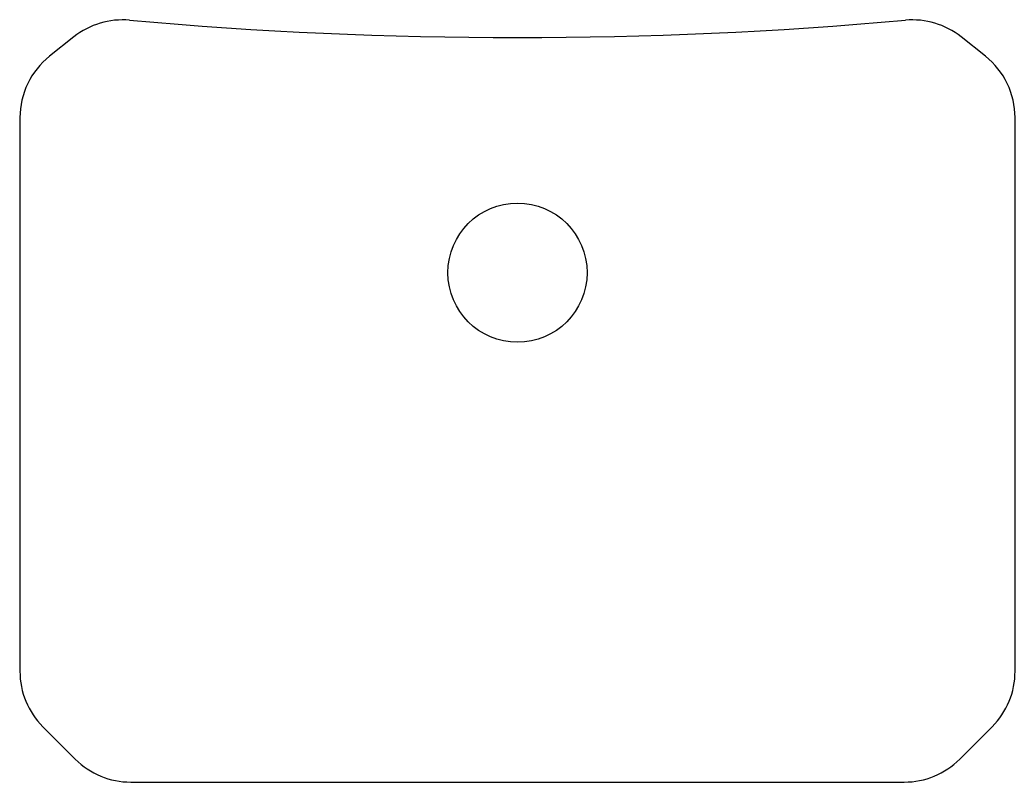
# Model space of a CAD drawing. Header units: millimetres. Extents: x -12.7 to 12.7, y -16.2 to 3.3.
import ezdxf

# ---------------------------------------------------------------- set-up
doc = ezdxf.new("R2010")
doc.units = ezdxf.units.MM

msp = doc.modelspace()

# ---------------------------------------------------------------- linework, layer by layer
at = {"color": 7, "linetype": 'Continuous', "lineweight": 25}
for p, q in [((-11.322, 2.867), (-11.943, 2.374)), ((11.943, 2.374), (11.322, 2.867)), ((-12.7, 0.807), (-12.7, -13.322)), ((12.7, -13.322), (12.7, 0.807)), ((-12.114, -14.736), (-11.286, -15.564)), ((11.286, -15.564), (12.114, -14.736)), ((-9.872, -16.15), (9.872, -16.15))]:
    msp.add_line(p, q, dxfattribs=at)
msp.add_circle((0, -3.15), 1.775, dxfattribs=at)
for centre, radius, start, end in [((-10.079, 1.3), 2, 84.8829, 128.4301), ((0, 113.85), 111, 264.88285, 275.11715), ((10.079, 1.3), 2, 51.5699, 95.1171), ((-10.7, 0.807), 2, 128.4301, 180), ((10.7, 0.807), 2, 0, 51.5699), ((-10.7, -13.322), 2, 180, 225), ((10.7, -13.322), 2, 315, 0), ((-9.872, -14.15), 2, 225, 270), ((9.872, -14.15), 2, 270, 315)]:
    msp.add_arc(centre, radius, start, end, dxfattribs=at)

doc.saveas('drawing.dxf')
